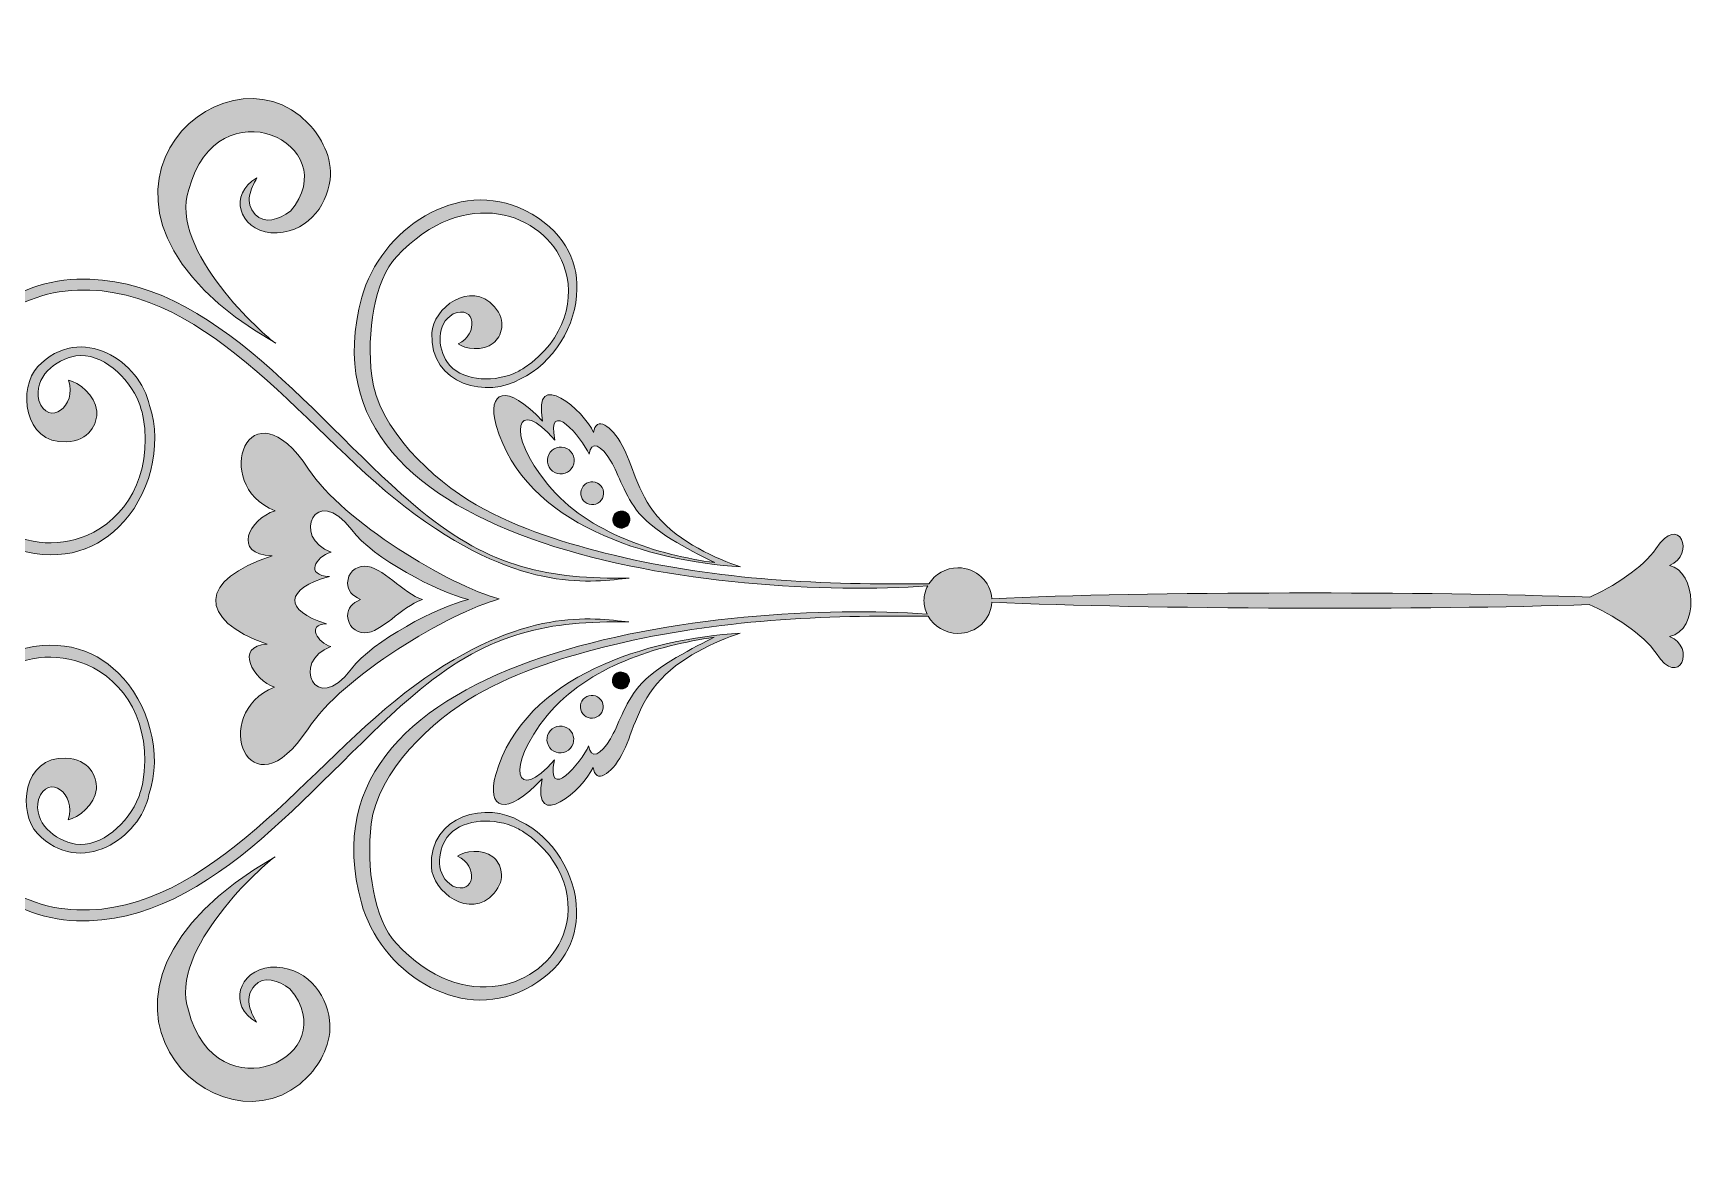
# Model space of a CAD drawing. Header units: inches. Extents: x -481 to 1076, y 171 to 670.
# Drawn here: x 342 to 1076, y 171 to 670 of the extents above; entities that cross this region are included whole.
import ezdxf

# ---------------------------------------------------------------- set-up
doc = ezdxf.new("R2010")
doc.units = ezdxf.units.IN
doc.header["$MEASUREMENT"] = 0
doc.layers.add('图层 1', color=7, linetype='Continuous')

# ---------------------------------------------------------------- blocks, each defined once
blk = doc.blocks.new('block 2')
at = {"layer": '图层 1', "true_color": 0xffffff}
h = blk.add_hatch(color=7, dxfattribs=at)
h.dxf.hatch_style = 2
edge = h.paths.add_edge_path()
edge.add_spline(control_points=[(448.81, 533.58), (444.11, 536.5), (401.41, 574.67), (410.53, 601.26), (422.91, 648.4), (480.13, 621.35), (455.27, 591.72), (450.21, 588.02), (443.59, 586), (439.78, 590.3), (434.94, 595.73), (437.73, 601.58), (440.5, 606.42), (427.87, 599.25), (432.47, 583.79), (446.73, 582.25), (461.98, 581.49), (471.26, 593.58), (472.73, 605.57), (473.94, 615.51), (468.74, 624.55), (463.27, 630.31), (425.54, 670.12), (342.94, 594.34), (448.81, 533.58)], knot_values=[0, 0, 0, 0, 1, 1, 1, 2, 2, 2, 3, 3, 3, 4, 4, 4, 5, 5, 5, 6, 6, 6, 7, 7, 7, 8, 8, 8, 8], degree=3, periodic=1)
h = blk.add_hatch(color=7, dxfattribs=at)
h.dxf.hatch_style = 2
edge = h.paths.add_edge_path()
edge.add_spline(control_points=[(1062.75, 404.46), (1076, 407.02), (1074.52, 433.25), (1062.65, 435.71), (1074.38, 440.36), (1067.19, 459.16), (1056.71, 443.09), (1051.55, 435.19), (1037.18, 425.86), (1027.56, 421.75), (958.38, 424.3), (832.08, 424.37), (764.21, 421.06), (763.75, 428.64), (757.3, 434.67), (749.32, 434.67), (743.88, 434.67), (739.15, 431.83), (736.53, 427.63), (690.61, 427.13), (643.5, 429.1), (597.85, 440.23), (577, 445.31), (556.22, 451.61), (537.09, 462.49), (517.98, 473.36), (493.84, 496.14), (491.09, 519.16), (488.82, 538.21), (492.22, 561.19), (502.04, 571.73), (532.11, 604), (567.11, 590.76), (575.63, 568.1), (580.98, 553.87), (576.7, 535.29), (558.31, 522.72), (556.76, 521.8), (555.1, 520.92), (553.33, 520.12), (543.42, 516.2), (530.04, 517.22), (524.41, 525.14), (520.09, 531.63), (519.3, 542.05), (526.97, 546.49), (536.77, 550.9), (538.34, 537.54), (529.12, 533.31), (532.07, 531.12), (540.11, 529.93), (544.62, 533.59), (548.34, 536.62), (550.72, 543.25), (545.15, 549.67), (534.58, 561.84), (518.05, 548.81), (517.56, 538.14), (516.49, 515), (542.63, 509.16), (556.58, 517.97), (571.03, 524.49), (581.37, 541.58), (581.51, 557.4), (581.83, 570.56), (575.42, 583.6), (558.74, 592.04), (529.09, 607.02), (494.93, 583.7), (486.73, 553.85), (455.77, 441.27), (647.42, 420.35), (736.02, 426.73), (734.99, 424.77), (734.35, 422.57), (734.35, 420.22), (734.35, 418.1), (734.86, 416.1), (735.71, 414.29), (647.06, 420.63), (455.59, 399.68), (486.53, 287.15), (494.74, 257.31), (528.9, 233.98), (558.55, 248.96), (575.23, 257.4), (581.64, 270.44), (581.32, 283.6), (581.17, 299.42), (570.83, 316.52), (556.38, 323.03), (556.38, 323.03), (556.38, 323.03), (556.38, 323.03), (542.44, 331.85), (516.29, 326.01), (517.36, 302.87), (517.87, 292.19), (534.39, 279.17), (544.96, 291.34), (550.53, 297.75), (548.15, 304.38), (544.42, 307.42), (539.91, 311.08), (531.88, 309.87), (528.93, 307.7), (538.15, 303.46), (536.57, 290.11), (526.78, 294.51), (519.11, 298.95), (519.89, 309.38), (524.22, 315.87), (529.85, 323.79), (543.23, 324.81), (553.14, 320.89), (554.91, 320.08), (556.57, 319.21), (558.12, 318.28), (576.5, 305.72), (580.79, 287.13), (575.44, 272.91), (566.92, 250.25), (531.92, 237), (501.85, 269.27), (492.03, 279.82), (488.63, 302.8), (490.89, 321.83), (493.65, 344.87), (517.79, 367.65), (536.9, 378.52), (556.03, 389.4), (576.8, 395.7), (597.65, 400.78), (643.28, 411.89), (690.34, 413.87), (736.21, 413.38), (738.75, 408.88), (743.64, 405.79), (749.32, 405.79), (757.33, 405.79), (763.81, 411.86), (764.22, 419.48), (833.45, 416.42), (956.42, 416.04), (1027.37, 418.49), (1037.01, 414.43), (1051.62, 405.03), (1056.81, 397.08), (1067.29, 381.02), (1074.48, 399.81), (1062.75, 404.46)], knot_values=[0, 0, 0, 0, 1, 1, 1, 2, 2, 2, 3, 3, 3, 4, 4, 4, 5, 5, 5, 6, 6, 6, 7, 7, 7, 8, 8, 8, 9, 9, 9, 10, 10, 10, 11, 11, 11, 12, 12, 12, 13, 13, 13, 14, 14, 14, 15, 15, 15, 16, 16, 16, 17, 17, 17, 18, 18, 18, 19, 19, 19, 20, 20, 20, 21, 21, 21, 22, 22, 22, 23, 23, 23, 24, 24, 24, 25, 25, 25, 26, 26, 26, 27, 27, 27, 28, 28, 28, 29, 29, 29, 30, 30, 30, 31, 31, 31, 32, 32, 32, 33, 33, 33, 34, 34, 34, 35, 35, 35, 36, 36, 36, 37, 37, 37, 38, 38, 38, 39, 39, 39, 40, 40, 40, 41, 41, 41, 42, 42, 42, 43, 43, 43, 44, 44, 44, 45, 45, 45, 46, 46, 46, 47, 47, 47, 48, 48, 48, 49, 49, 49, 50, 50, 50, 50], degree=3, periodic=1)
h = blk.add_hatch(color=7, dxfattribs=at)
h.dxf.hatch_style = 2
edge = h.paths.add_edge_path()
edge.add_spline(control_points=[(331.26, 443.94), (352.11, 436.47), (368.56, 441.61), (379.61, 452.6), (393.09, 465.63), (399.36, 488.46), (393.17, 506.19), (393.17, 506.19), (393.17, 506.19), (393.17, 506.19), (389.38, 525.36), (363.04, 543.08), (344.02, 523.29), (335.25, 514.16), (337.54, 489.33), (356.61, 490.17), (366.66, 490.61), (370.43, 498.07), (369.99, 503.75), (369.47, 510.6), (361.88, 516.53), (357.6, 517.29), (361.48, 505.91), (348.71, 496.37), (344.52, 508.4), (342.08, 518.61), (351.68, 526.43), (360.79, 528.01), (372.18, 529.62), (383.97, 518.95), (388.68, 507.23), (389.43, 505.04), (390.03, 502.92), (390.5, 500.82), (394.7, 474.78), (382.21, 455.94), (365.61, 448.94), (339.19, 437.79), (302.17, 454.86), (304.31, 507.08), (307.14, 535.33), (332.75, 556.03), (361.44, 557.03), (420.6, 559.1), (463.55, 492.17), (510.28, 458.12), (558.57, 422.92), (588.31, 428.6), (604.54, 430.13), (569.27, 429.69), (544, 434.23), (512.6, 459.99), (466.86, 497.5), (422.14, 564.01), (361.22, 561.81), (330.29, 560.69), (304.76, 538.09), (299.58, 507.91), (296.4, 489.41), (301.55, 468.68), (314.67, 454.85), (319.26, 450.03), (324.99, 446.18), (331.26, 443.94)], knot_values=[0, 0, 0, 0, 1, 1, 1, 2, 2, 2, 3, 3, 3, 4, 4, 4, 5, 5, 5, 6, 6, 6, 7, 7, 7, 8, 8, 8, 9, 9, 9, 10, 10, 10, 11, 11, 11, 12, 12, 12, 13, 13, 13, 14, 14, 14, 15, 15, 15, 16, 16, 16, 17, 17, 17, 18, 18, 18, 19, 19, 19, 20, 20, 20, 21, 21, 21, 21], degree=3, periodic=1)
h = blk.add_hatch(color=7, dxfattribs=at)
h.dxf.hatch_style = 2
edge = h.paths.add_edge_path()
edge.add_spline(control_points=[(566.39, 499.24), (550.3, 516.64), (541.65, 512.39), (545.95, 497.35), (558.55, 453.24), (613.54, 437.67), (653.57, 435.06), (642.91, 438.73), (626.49, 445.81), (616.83, 457.48), (607.88, 468.26), (605.9, 480.36), (601.45, 488.6), (596.73, 497.39), (589.8, 501.77), (588.8, 494.24), (584.92, 503.7), (561.63, 523.66), (566.39, 499.24)], knot_values=[0, 0, 0, 0, 1, 1, 1, 2, 2, 2, 3, 3, 3, 4, 4, 4, 5, 5, 5, 6, 6, 6, 6], degree=3, periodic=1)
edge = h.paths.add_edge_path()
edge.add_spline(control_points=[(586.84, 484.69), (587.7, 491.03), (592.19, 488.79), (596.44, 481.68), (599.89, 475.88), (602.4, 466.52), (608.92, 458.65), (616.5, 449.46), (634.3, 441), (642.16, 436.95), (617.33, 440.45), (586.69, 449.48), (568.63, 471.37), (549.82, 494.15), (554.67, 510.98), (571.73, 490.9), (568.03, 510.13), (583.81, 492.15), (586.84, 484.69)], knot_values=[0, 0, 0, 0, 1, 1, 1, 2, 2, 2, 3, 3, 3, 4, 4, 4, 5, 5, 5, 6, 6, 6, 6], degree=3, periodic=1)
h = blk.add_hatch(color=7, dxfattribs=at)
h.dxf.hatch_style = 2
edge = h.paths.add_edge_path()
edge.add_spline(control_points=[(463.07, 363.81), (478.16, 386.94), (525.31, 415.03), (547.25, 420.97), (525.34, 426.87), (478.41, 455), (463.31, 478.15), (437.28, 518.05), (419.42, 471.36), (448.54, 459.81), (436.85, 456.13), (429.52, 440.49), (447.19, 439.91), (415.01, 429.6), (413.99, 411.87), (445.07, 401), (430.35, 400.51), (438.96, 385.09), (448.3, 382.15), (419.17, 370.6), (437.03, 323.9), (463.07, 363.81)], knot_values=[0, 0, 0, 0, 1, 1, 1, 2, 2, 2, 3, 3, 3, 4, 4, 4, 5, 5, 5, 6, 6, 6, 7, 7, 7, 7], degree=3, periodic=1)
edge = h.paths.add_edge_path()
edge.add_spline(control_points=[(472.44, 430.88), (461.63, 431.19), (466.12, 439.57), (473.27, 441.53), (455.45, 447.71), (466.37, 472.71), (482.31, 451.34), (491.55, 438.95), (520.26, 423.89), (533.67, 420.73), (520.25, 417.55), (491.4, 402.51), (482.16, 390.12), (466.22, 368.77), (455.29, 393.77), (473.13, 399.95), (467.4, 401.53), (462.13, 409.78), (471.14, 410.04), (452.12, 415.87), (452.75, 425.36), (472.44, 430.88)], knot_values=[0, 0, 0, 0, 1, 1, 1, 2, 2, 2, 3, 3, 3, 4, 4, 4, 5, 5, 5, 6, 6, 6, 7, 7, 7, 7], degree=3, periodic=1)
h = blk.add_hatch(color=7, dxfattribs=at)
h.dxf.hatch_style = 2
edge = h.paths.add_edge_path()
edge.add_spline(control_points=[(569.09, 484.59), (567.64, 481.68), (568.82, 478.13), (571.73, 476.68), (574.65, 475.23), (578.19, 476.4), (579.65, 479.32), (581.09, 482.24), (579.92, 485.78), (577, 487.24), (574.08, 488.69), (570.55, 487.5), (569.09, 484.59)], knot_values=[0, 0, 0, 0, 1, 1, 1, 2, 2, 2, 3, 3, 3, 4, 4, 4, 4], degree=3, periodic=1)
h = blk.add_hatch(color=7, dxfattribs=at)
h.dxf.hatch_style = 2
edge = h.paths.add_edge_path()
edge.add_spline(control_points=[(585.97, 463.02), (588.46, 461.78), (591.49, 462.78), (592.73, 465.27), (593.97, 467.76), (592.95, 470.78), (590.47, 472.02), (587.99, 473.27), (584.96, 472.25), (583.72, 469.77), (582.48, 467.28), (583.49, 464.25), (585.97, 463.02)], knot_values=[0, 0, 0, 0, 1, 1, 1, 2, 2, 2, 3, 3, 3, 4, 4, 4, 4], degree=3, periodic=1)
h = blk.add_hatch(color=7, dxfattribs=at)
h.dxf.hatch_style = 2
edge = h.paths.add_edge_path()
edge.add_spline(control_points=[(599.35, 452.58), (601.21, 451.65), (603.46, 452.4), (604.39, 454.27), (605.32, 456.13), (604.57, 458.38), (602.71, 459.31), (600.85, 460.24), (598.6, 459.49), (597.67, 457.62), (596.74, 455.77), (597.5, 453.5), (599.35, 452.58)], knot_values=[0, 0, 0, 0, 1, 1, 1, 2, 2, 2, 3, 3, 3, 4, 4, 4, 4], degree=3, periodic=1)
h = blk.add_hatch(color=7, dxfattribs=at)
h.dxf.hatch_style = 2
edge = h.paths.add_edge_path()
edge.add_spline(control_points=[(480.5, 413.41), (480.5, 409.35), (483.86, 406.06), (487.98, 406.06), (495.47, 406.06), (503.78, 417.35), (513.41, 420.74), (505.1, 423.32), (495.47, 435.43), (487.98, 435.43), (483.85, 435.43), (480.5, 432.14), (480.5, 428.08), (480.5, 424.42), (482.37, 422.58), (486.12, 420.74), (482.37, 418.9), (480.5, 417.07), (480.5, 413.41)], knot_values=[0, 0, 0, 0, 1, 1, 1, 2, 2, 2, 3, 3, 3, 4, 4, 4, 5, 5, 5, 6, 6, 6, 6], degree=3, periodic=1)
h = blk.add_hatch(color=7, dxfattribs=at)
h.dxf.hatch_style = 2
edge = h.paths.add_edge_path()
edge.add_spline(control_points=[(604.35, 410.87), (588.11, 412.4), (558.38, 418.09), (510.09, 382.89), (463.37, 348.83), (420.41, 281.91), (361.25, 283.98), (332.56, 284.97), (306.95, 305.67), (304.12, 333.92), (301.98, 386.14), (339, 403.21), (365.43, 392.06), (382.01, 385.06), (394.51, 366.23), (390.32, 340.18), (389.84, 338.09), (389.24, 335.95), (388.5, 333.77), (383.79, 322.06), (371.98, 311.38), (360.59, 313), (351.49, 314.57), (341.88, 322.4), (344.32, 332.61), (348.52, 344.63), (361.29, 335.09), (357.41, 323.71), (361.69, 324.46), (369.28, 330.4), (369.81, 337.26), (370.24, 342.94), (366.47, 350.4), (356.42, 350.83), (337.34, 351.67), (335.06, 326.84), (343.84, 317.7), (362.84, 297.92), (389.19, 315.64), (392.98, 334.81), (399.17, 352.55), (392.9, 375.37), (379.42, 388.4), (368.36, 399.4), (351.93, 404.53), (331.07, 397.06), (324.79, 394.82), (319.06, 390.97), (314.49, 386.15), (301.35, 372.32), (296.2, 351.59), (299.38, 333.1), (304.58, 302.91), (330.1, 280.31), (361.02, 279.19), (421.96, 277), (466.66, 343.5), (512.41, 381.02), (543.8, 406.77), (569.07, 411.32), (604.35, 410.87)], knot_values=[0, 0, 0, 0, 1, 1, 1, 2, 2, 2, 3, 3, 3, 4, 4, 4, 5, 5, 5, 6, 6, 6, 7, 7, 7, 8, 8, 8, 9, 9, 9, 10, 10, 10, 11, 11, 11, 12, 12, 12, 13, 13, 13, 14, 14, 14, 15, 15, 15, 16, 16, 16, 17, 17, 17, 18, 18, 18, 19, 19, 19, 20, 20, 20, 20], degree=3, periodic=1)
h = blk.add_hatch(color=7, dxfattribs=at)
h.dxf.hatch_style = 2
edge = h.paths.add_edge_path()
edge.add_spline(control_points=[(545.75, 343.65), (541.46, 328.6), (550.11, 324.36), (566.19, 341.76), (561.44, 317.34), (584.72, 337.3), (588.6, 346.77), (589.61, 339.23), (596.53, 343.61), (601.26, 352.39), (605.7, 360.65), (607.68, 372.75), (616.62, 383.53), (626.31, 395.18), (642.72, 402.26), (653.37, 405.94), (613.34, 403.33), (558.35, 387.76), (545.75, 343.65)], knot_values=[0, 0, 0, 0, 1, 1, 1, 2, 2, 2, 3, 3, 3, 4, 4, 4, 5, 5, 5, 6, 6, 6, 6], degree=3, periodic=1)
edge = h.paths.add_edge_path()
edge.add_spline(control_points=[(641.95, 404.06), (634.1, 399.99), (616.31, 391.54), (608.72, 382.35), (602.22, 374.48), (599.7, 365.12), (596.24, 359.33), (592.01, 352.21), (587.51, 349.97), (586.64, 356.31), (583.61, 348.85), (567.83, 330.87), (571.53, 350.1), (554.47, 330.03), (549.62, 346.85), (568.43, 369.64), (586.5, 391.52), (617.14, 400.55), (641.95, 404.06)], knot_values=[0, 0, 0, 0, 1, 1, 1, 2, 2, 2, 3, 3, 3, 4, 4, 4, 5, 5, 5, 6, 6, 6, 6], degree=3, periodic=1)
h = blk.add_hatch(color=7, dxfattribs=at)
h.dxf.hatch_style = 2
edge = h.paths.add_edge_path()
edge.add_spline(control_points=[(602.52, 381.69), (604.37, 382.62), (605.13, 384.88), (604.2, 386.74), (603.28, 388.59), (601.02, 389.35), (599.16, 388.42), (597.3, 387.5), (596.54, 385.23), (597.47, 383.38), (598.4, 381.52), (600.66, 380.77), (602.52, 381.69)], knot_values=[0, 0, 0, 0, 1, 1, 1, 2, 2, 2, 3, 3, 3, 4, 4, 4, 4], degree=3, periodic=1)
h = blk.add_hatch(color=7, dxfattribs=at)
h.dxf.hatch_style = 2
edge = h.paths.add_edge_path()
edge.add_spline(control_points=[(590.28, 368.98), (592.76, 370.22), (593.77, 373.25), (592.54, 375.73), (591.29, 378.21), (588.26, 379.22), (585.78, 377.98), (583.29, 376.74), (582.29, 373.72), (583.52, 371.24), (584.77, 368.75), (587.79, 367.74), (590.28, 368.98)], knot_values=[0, 0, 0, 0, 1, 1, 1, 2, 2, 2, 3, 3, 3, 4, 4, 4, 4], degree=3, periodic=1)
h = blk.add_hatch(color=7, dxfattribs=at)
h.dxf.hatch_style = 2
edge = h.paths.add_edge_path()
edge.add_spline(control_points=[(576.81, 353.77), (579.72, 355.23), (580.91, 358.77), (579.46, 361.69), (578, 364.6), (574.45, 365.78), (571.54, 364.32), (568.63, 362.87), (567.44, 359.33), (568.89, 356.41), (570.35, 353.5), (573.9, 352.31), (576.81, 353.77)], knot_values=[0, 0, 0, 0, 1, 1, 1, 2, 2, 2, 3, 3, 3, 4, 4, 4, 4], degree=3, periodic=1)
h = blk.add_hatch(color=7, dxfattribs=at)
h.dxf.hatch_style = 2
edge = h.paths.add_edge_path()
edge.add_spline(control_points=[(446.54, 258.76), (432.28, 257.21), (427.68, 241.75), (440.31, 234.58), (437.54, 239.43), (434.75, 245.28), (439.58, 250.7), (443.39, 255.01), (450.02, 252.99), (455.07, 249.27), (479.94, 219.66), (422.72, 192.6), (410.33, 239.75), (401.22, 266.33), (443.92, 304.51), (448.62, 307.42), (342.74, 246.66), (425.34, 170.88), (463.08, 210.69), (468.54, 216.46), (473.75, 225.49), (472.53, 235.43), (471.07, 247.42), (461.79, 259.52), (446.54, 258.76)], knot_values=[0, 0, 0, 0, 1, 1, 1, 2, 2, 2, 3, 3, 3, 4, 4, 4, 5, 5, 5, 6, 6, 6, 7, 7, 7, 8, 8, 8, 8], degree=3, periodic=1)
at = {"layer": '图层 1', "lineweight": 0}
for points, knots in [([(448.81, 533.58), (444.11, 536.5), (401.41, 574.67), (410.53, 601.26), (422.91, 648.4), (480.13, 621.35), (455.27, 591.72), (450.21, 588.02), (443.59, 586), (439.78, 590.3), (434.94, 595.73), (437.73, 601.58), (440.5, 606.42), (427.87, 599.25), (432.47, 583.79), (446.73, 582.25), (461.98, 581.49), (471.26, 593.58), (472.73, 605.57), (473.94, 615.51), (468.74, 624.55), (463.27, 630.31), (425.54, 670.12), (342.94, 594.34), (448.81, 533.58)], [0, 0, 0, 0, 1, 1, 1, 2, 2, 2, 3, 3, 3, 4, 4, 4, 5, 5, 5, 6, 6, 6, 7, 7, 7, 8, 8, 8, 8]), ([(1062.75, 404.46), (1076, 407.02), (1074.52, 433.25), (1062.65, 435.71), (1074.38, 440.36), (1067.19, 459.16), (1056.71, 443.09), (1051.55, 435.19), (1037.18, 425.86), (1027.56, 421.75), (958.38, 424.3), (832.08, 424.37), (764.21, 421.06), (763.75, 428.64), (757.3, 434.67), (749.32, 434.67), (743.88, 434.67), (739.15, 431.83), (736.53, 427.63), (690.61, 427.13), (643.5, 429.1), (597.85, 440.23), (577, 445.31), (556.22, 451.61), (537.09, 462.49), (517.98, 473.36), (493.84, 496.14), (491.09, 519.16), (488.82, 538.21), (492.22, 561.19), (502.04, 571.73), (532.11, 604), (567.11, 590.76), (575.63, 568.1), (580.98, 553.87), (576.7, 535.29), (558.31, 522.72), (556.76, 521.8), (555.1, 520.92), (553.33, 520.12), (543.42, 516.2), (530.04, 517.22), (524.41, 525.14), (520.09, 531.63), (519.3, 542.05), (526.97, 546.49), (536.77, 550.9), (538.34, 537.54), (529.12, 533.31), (532.07, 531.12), (540.11, 529.93), (544.62, 533.59), (548.34, 536.62), (550.72, 543.25), (545.15, 549.67), (534.58, 561.84), (518.05, 548.81), (517.56, 538.14), (516.49, 515), (542.63, 509.16), (556.58, 517.97), (571.03, 524.49), (581.37, 541.58), (581.51, 557.4), (581.83, 570.56), (575.42, 583.6), (558.74, 592.04), (529.09, 607.02), (494.93, 583.7), (486.73, 553.85), (455.77, 441.27), (647.42, 420.35), (736.02, 426.73), (734.99, 424.77), (734.35, 422.57), (734.35, 420.22), (734.35, 418.1), (734.86, 416.1), (735.71, 414.29), (647.06, 420.63), (455.59, 399.68), (486.53, 287.15), (494.74, 257.31), (528.9, 233.98), (558.55, 248.96), (575.23, 257.4), (581.64, 270.44), (581.32, 283.6), (581.17, 299.42), (570.83, 316.52), (556.38, 323.03), (556.38, 323.03), (556.38, 323.03), (556.38, 323.03), (542.44, 331.85), (516.29, 326.01), (517.36, 302.87), (517.87, 292.19), (534.39, 279.17), (544.96, 291.34), (550.53, 297.75), (548.15, 304.38), (544.42, 307.42), (539.91, 311.08), (531.88, 309.87), (528.93, 307.7), (538.15, 303.46), (536.57, 290.11), (526.78, 294.51), (519.11, 298.95), (519.89, 309.38), (524.22, 315.87), (529.85, 323.79), (543.23, 324.81), (553.14, 320.89), (554.91, 320.08), (556.57, 319.21), (558.12, 318.28), (576.5, 305.72), (580.79, 287.13), (575.44, 272.91), (566.92, 250.25), (531.92, 237), (501.85, 269.27), (492.03, 279.82), (488.63, 302.8), (490.89, 321.83), (493.65, 344.87), (517.79, 367.65), (536.9, 378.52), (556.03, 389.4), (576.8, 395.7), (597.65, 400.78), (643.28, 411.89), (690.34, 413.87), (736.21, 413.38), (738.75, 408.88), (743.64, 405.79), (749.32, 405.79), (757.33, 405.79), (763.81, 411.86), (764.22, 419.48), (833.45, 416.42), (956.42, 416.04), (1027.37, 418.49), (1037.01, 414.43), (1051.62, 405.03), (1056.81, 397.08), (1067.29, 381.02), (1074.48, 399.81), (1062.75, 404.46)], [0, 0, 0, 0, 1, 1, 1, 2, 2, 2, 3, 3, 3, 4, 4, 4, 5, 5, 5, 6, 6, 6, 7, 7, 7, 8, 8, 8, 9, 9, 9, 10, 10, 10, 11, 11, 11, 12, 12, 12, 13, 13, 13, 14, 14, 14, 15, 15, 15, 16, 16, 16, 17, 17, 17, 18, 18, 18, 19, 19, 19, 20, 20, 20, 21, 21, 21, 22, 22, 22, 23, 23, 23, 24, 24, 24, 25, 25, 25, 26, 26, 26, 27, 27, 27, 28, 28, 28, 29, 29, 29, 30, 30, 30, 31, 31, 31, 32, 32, 32, 33, 33, 33, 34, 34, 34, 35, 35, 35, 36, 36, 36, 37, 37, 37, 38, 38, 38, 39, 39, 39, 40, 40, 40, 41, 41, 41, 42, 42, 42, 43, 43, 43, 44, 44, 44, 45, 45, 45, 46, 46, 46, 47, 47, 47, 48, 48, 48, 49, 49, 49, 50, 50, 50, 50]), ([(331.26, 443.94), (352.11, 436.47), (368.56, 441.61), (379.61, 452.6), (393.09, 465.63), (399.36, 488.46), (393.17, 506.19), (393.17, 506.19), (393.17, 506.19), (393.17, 506.19), (389.38, 525.36), (363.04, 543.08), (344.02, 523.29), (335.25, 514.16), (337.54, 489.33), (356.61, 490.17), (366.66, 490.61), (370.43, 498.07), (369.99, 503.75), (369.47, 510.6), (361.88, 516.53), (357.6, 517.29), (361.48, 505.91), (348.71, 496.37), (344.52, 508.4), (342.08, 518.61), (351.68, 526.43), (360.79, 528.01), (372.18, 529.62), (383.97, 518.95), (388.68, 507.23), (389.43, 505.04), (390.03, 502.92), (390.5, 500.82), (394.7, 474.78), (382.21, 455.94), (365.61, 448.94), (339.19, 437.79), (302.17, 454.86), (304.31, 507.08), (307.14, 535.33), (332.75, 556.03), (361.44, 557.03), (420.6, 559.1), (463.55, 492.17), (510.28, 458.12), (558.57, 422.92), (588.31, 428.6), (604.54, 430.13), (569.27, 429.69), (544, 434.23), (512.6, 459.99), (466.86, 497.5), (422.14, 564.01), (361.22, 561.81), (330.29, 560.69), (304.76, 538.09), (299.58, 507.91), (296.4, 489.41), (301.55, 468.68), (314.67, 454.85), (319.26, 450.03), (324.99, 446.18), (331.26, 443.94)], [0, 0, 0, 0, 1, 1, 1, 2, 2, 2, 3, 3, 3, 4, 4, 4, 5, 5, 5, 6, 6, 6, 7, 7, 7, 8, 8, 8, 9, 9, 9, 10, 10, 10, 11, 11, 11, 12, 12, 12, 13, 13, 13, 14, 14, 14, 15, 15, 15, 16, 16, 16, 17, 17, 17, 18, 18, 18, 19, 19, 19, 20, 20, 20, 21, 21, 21, 21]), ([(566.39, 499.24), (550.3, 516.64), (541.65, 512.39), (545.95, 497.35), (558.55, 453.24), (613.54, 437.67), (653.57, 435.06), (642.91, 438.73), (626.49, 445.81), (616.83, 457.48), (607.88, 468.26), (605.9, 480.36), (601.45, 488.6), (596.73, 497.39), (589.8, 501.77), (588.8, 494.24), (584.92, 503.7), (561.63, 523.66), (566.39, 499.24)], [0, 0, 0, 0, 1, 1, 1, 2, 2, 2, 3, 3, 3, 4, 4, 4, 5, 5, 5, 6, 6, 6, 6]), ([(463.07, 363.81), (478.16, 386.94), (525.31, 415.03), (547.25, 420.97), (525.34, 426.87), (478.41, 455), (463.31, 478.15), (437.28, 518.05), (419.42, 471.36), (448.54, 459.81), (436.85, 456.13), (429.52, 440.49), (447.19, 439.91), (415.01, 429.6), (413.99, 411.87), (445.07, 401), (430.35, 400.51), (438.96, 385.09), (448.3, 382.15), (419.17, 370.6), (437.03, 323.9), (463.07, 363.81)], [0, 0, 0, 0, 1, 1, 1, 2, 2, 2, 3, 3, 3, 4, 4, 4, 5, 5, 5, 6, 6, 6, 7, 7, 7, 7]), ([(586.84, 484.69), (587.7, 491.03), (592.19, 488.79), (596.44, 481.68), (599.89, 475.88), (602.4, 466.52), (608.92, 458.65), (616.5, 449.46), (634.3, 441), (642.16, 436.95), (617.33, 440.45), (586.69, 449.48), (568.63, 471.37), (549.82, 494.15), (554.67, 510.98), (571.73, 490.9), (568.03, 510.13), (583.81, 492.15), (586.84, 484.69)], [0, 0, 0, 0, 1, 1, 1, 2, 2, 2, 3, 3, 3, 4, 4, 4, 5, 5, 5, 6, 6, 6, 6]), ([(569.09, 484.59), (567.64, 481.68), (568.82, 478.13), (571.73, 476.68), (574.65, 475.23), (578.19, 476.4), (579.65, 479.32), (581.09, 482.24), (579.92, 485.78), (577, 487.24), (574.08, 488.69), (570.55, 487.5), (569.09, 484.59)], [0, 0, 0, 0, 1, 1, 1, 2, 2, 2, 3, 3, 3, 4, 4, 4, 4]), ([(472.44, 430.88), (461.63, 431.19), (466.12, 439.57), (473.27, 441.53), (455.45, 447.71), (466.37, 472.71), (482.31, 451.34), (491.55, 438.95), (520.26, 423.89), (533.67, 420.73), (520.25, 417.55), (491.4, 402.51), (482.16, 390.12), (466.22, 368.77), (455.29, 393.77), (473.13, 399.95), (467.4, 401.53), (462.13, 409.78), (471.14, 410.04), (452.12, 415.87), (452.75, 425.36), (472.44, 430.88)], [0, 0, 0, 0, 1, 1, 1, 2, 2, 2, 3, 3, 3, 4, 4, 4, 5, 5, 5, 6, 6, 6, 7, 7, 7, 7]), ([(585.97, 463.02), (588.46, 461.78), (591.49, 462.78), (592.73, 465.27), (593.97, 467.76), (592.95, 470.78), (590.47, 472.02), (587.99, 473.27), (584.96, 472.25), (583.72, 469.77), (582.48, 467.28), (583.49, 464.25), (585.97, 463.02)], [0, 0, 0, 0, 1, 1, 1, 2, 2, 2, 3, 3, 3, 4, 4, 4, 4]), ([(599.35, 452.58), (601.21, 451.65), (603.46, 452.4), (604.39, 454.27), (605.32, 456.13), (604.57, 458.38), (602.71, 459.31), (600.85, 460.24), (598.6, 459.49), (597.67, 457.62), (596.74, 455.77), (597.5, 453.5), (599.35, 452.58)], [0, 0, 0, 0, 1, 1, 1, 2, 2, 2, 3, 3, 3, 4, 4, 4, 4]), ([(480.5, 413.41), (480.5, 409.35), (483.86, 406.06), (487.98, 406.06), (495.47, 406.06), (503.78, 417.35), (513.41, 420.74), (505.1, 423.32), (495.47, 435.43), (487.98, 435.43), (483.85, 435.43), (480.5, 432.14), (480.5, 428.08), (480.5, 424.42), (482.37, 422.58), (486.12, 420.74), (482.37, 418.9), (480.5, 417.07), (480.5, 413.41)], [0, 0, 0, 0, 1, 1, 1, 2, 2, 2, 3, 3, 3, 4, 4, 4, 5, 5, 5, 6, 6, 6, 6]), ([(604.35, 410.87), (588.11, 412.4), (558.38, 418.09), (510.09, 382.89), (463.37, 348.83), (420.41, 281.91), (361.25, 283.98), (332.56, 284.97), (306.95, 305.67), (304.12, 333.92), (301.98, 386.14), (339, 403.21), (365.43, 392.06), (382.01, 385.06), (394.51, 366.23), (390.32, 340.18), (389.84, 338.09), (389.24, 335.95), (388.5, 333.77), (383.79, 322.06), (371.98, 311.38), (360.59, 313), (351.49, 314.57), (341.88, 322.4), (344.32, 332.61), (348.52, 344.63), (361.29, 335.09), (357.41, 323.71), (361.69, 324.46), (369.28, 330.4), (369.81, 337.26), (370.24, 342.94), (366.47, 350.4), (356.42, 350.83), (337.34, 351.67), (335.06, 326.84), (343.84, 317.7), (362.84, 297.92), (389.19, 315.64), (392.98, 334.81), (399.17, 352.55), (392.9, 375.37), (379.42, 388.4), (368.36, 399.4), (351.93, 404.53), (331.07, 397.06), (324.79, 394.82), (319.06, 390.97), (314.49, 386.15), (301.35, 372.32), (296.2, 351.59), (299.38, 333.1), (304.58, 302.91), (330.1, 280.31), (361.02, 279.19), (421.96, 277), (466.66, 343.5), (512.41, 381.02), (543.8, 406.77), (569.07, 411.32), (604.35, 410.87)], [0, 0, 0, 0, 1, 1, 1, 2, 2, 2, 3, 3, 3, 4, 4, 4, 5, 5, 5, 6, 6, 6, 7, 7, 7, 8, 8, 8, 9, 9, 9, 10, 10, 10, 11, 11, 11, 12, 12, 12, 13, 13, 13, 14, 14, 14, 15, 15, 15, 16, 16, 16, 17, 17, 17, 18, 18, 18, 19, 19, 19, 20, 20, 20, 20]), ([(545.75, 343.65), (541.46, 328.6), (550.11, 324.36), (566.19, 341.76), (561.44, 317.34), (584.72, 337.3), (588.6, 346.77), (589.61, 339.23), (596.53, 343.61), (601.26, 352.39), (605.7, 360.65), (607.68, 372.75), (616.62, 383.53), (626.31, 395.18), (642.72, 402.26), (653.37, 405.94), (613.34, 403.33), (558.35, 387.76), (545.75, 343.65)], [0, 0, 0, 0, 1, 1, 1, 2, 2, 2, 3, 3, 3, 4, 4, 4, 5, 5, 5, 6, 6, 6, 6]), ([(641.95, 404.06), (634.1, 399.99), (616.31, 391.54), (608.72, 382.35), (602.22, 374.48), (599.7, 365.12), (596.24, 359.33), (592.01, 352.21), (587.51, 349.97), (586.64, 356.31), (583.61, 348.85), (567.83, 330.87), (571.53, 350.1), (554.47, 330.03), (549.62, 346.85), (568.43, 369.64), (586.5, 391.52), (617.14, 400.55), (641.95, 404.06)], [0, 0, 0, 0, 1, 1, 1, 2, 2, 2, 3, 3, 3, 4, 4, 4, 5, 5, 5, 6, 6, 6, 6]), ([(602.52, 381.69), (604.37, 382.62), (605.13, 384.88), (604.2, 386.74), (603.28, 388.59), (601.02, 389.35), (599.16, 388.42), (597.3, 387.5), (596.54, 385.23), (597.47, 383.38), (598.4, 381.52), (600.66, 380.77), (602.52, 381.69)], [0, 0, 0, 0, 1, 1, 1, 2, 2, 2, 3, 3, 3, 4, 4, 4, 4]), ([(590.28, 368.98), (592.76, 370.22), (593.77, 373.25), (592.54, 375.73), (591.29, 378.21), (588.26, 379.22), (585.78, 377.98), (583.29, 376.74), (582.29, 373.72), (583.52, 371.24), (584.77, 368.75), (587.79, 367.74), (590.28, 368.98)], [0, 0, 0, 0, 1, 1, 1, 2, 2, 2, 3, 3, 3, 4, 4, 4, 4]), ([(576.81, 353.77), (579.72, 355.23), (580.91, 358.77), (579.46, 361.69), (578, 364.6), (574.45, 365.78), (571.54, 364.32), (568.63, 362.87), (567.44, 359.33), (568.89, 356.41), (570.35, 353.5), (573.9, 352.31), (576.81, 353.77)], [0, 0, 0, 0, 1, 1, 1, 2, 2, 2, 3, 3, 3, 4, 4, 4, 4]), ([(446.54, 258.76), (432.28, 257.21), (427.68, 241.75), (440.31, 234.58), (437.54, 239.43), (434.75, 245.28), (439.58, 250.7), (443.39, 255.01), (450.02, 252.99), (455.07, 249.27), (479.94, 219.66), (422.72, 192.6), (410.33, 239.75), (401.22, 266.33), (443.92, 304.51), (448.62, 307.42), (342.74, 246.66), (425.34, 170.88), (463.08, 210.69), (468.54, 216.46), (473.75, 225.49), (472.53, 235.43), (471.07, 247.42), (461.79, 259.52), (446.54, 258.76)], [0, 0, 0, 0, 1, 1, 1, 2, 2, 2, 3, 3, 3, 4, 4, 4, 5, 5, 5, 6, 6, 6, 7, 7, 7, 8, 8, 8, 8])]:
    blk.add_open_spline(points, degree=3, knots=knots, dxfattribs=at)

msp = doc.modelspace()

# ---------------------------------------------------------------- block references
at = {"layer": '图层 1'}
msp.add_blockref('block 2', (0, 0), dxfattribs=at)

doc.saveas('drawing.dxf')
